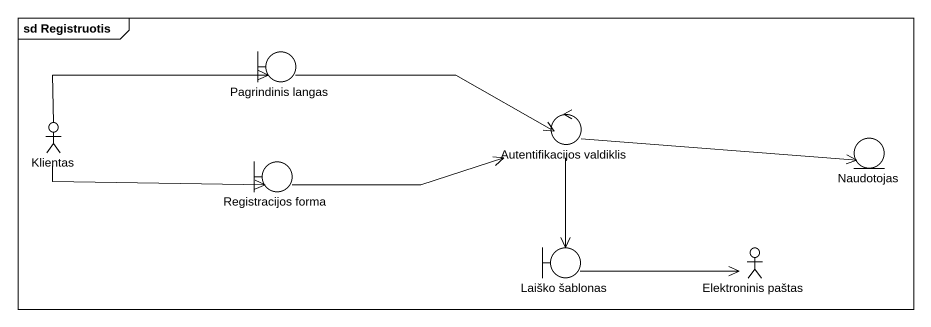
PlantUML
@startuml
mainframe sd Registruotis
boundary "Pagrindinis langas" as Pagrindinis_langas
actor Klientas
control "Autentifikacijos valdiklis" as Autentifikacijos_valdiklis
boundary "Registracijos forma" as Registracijos_forma
entity Naudotojas
boundary "Laiško šablonas" as Laiško_šablonas
actor "Elektroninis paštas" as Elektroninis_paštas
Pagrindinis_langas -right-> Autentifikacijos_valdiklis
Klientas -right-> Pagrindinis_langas
Klientas -right-> Registracijos_forma
Autentifikacijos_valdiklis -right-> Naudotojas
Autentifikacijos_valdiklis --> Laiško_šablonas
Registracijos_forma -right-> Autentifikacijos_valdiklis
Laiško_šablonas -right-> Elektroninis_paštas
@enduml
